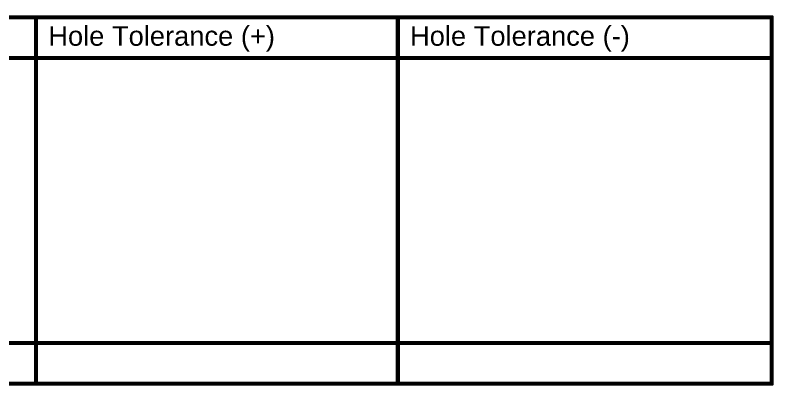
# Model space of a CAD drawing. Header units: inches. Extents: x 0 to 35.2, y -0.7 to 15.9.
# Drawn here: x 8.336 to 11.133, y 4.409 to 5.774 of the extents above; entities that cross this region are included whole.
import ezdxf

# ---------------------------------------------------------------- set-up
doc = ezdxf.new("R2010")
doc.units = ezdxf.units.IN
doc.header["$MEASUREMENT"] = 0
doc.layers.add('Drill Drawing', color=1, linetype='Continuous')
doc.styles.add('Arial', font='', dxfattribs={"height": 0.2})
doc.styles.get('Arial').set_extended_font_data('Arial')

msp = doc.modelspace()

# ---------------------------------------------------------------- linework, layer by layer
at = {"layer": 'Drill Drawing', "const_width": 0.015}
for points in [[(0.1045, 5.7665), (11.1254, 5.7665)], [(8.4132, 4.4165), (8.4132, 5.7665)], [(9.7468, 4.4165), (9.7468, 5.7665)], [(11.1254, 4.4165), (11.1254, 5.7665)], [(0.1045, 5.6165), (11.1254, 5.6165)], [(0.1045, 4.5665), (11.1254, 4.5665)], [(0.1045, 4.4165), (11.1254, 4.4165)]]:
    msp.add_lwpolyline(points, dxfattribs=at)
at = {"layer": 'Drill Drawing', "const_width": 0.0075}
for points in [[(8.4095, 5.7665, 1), (8.417, 5.7665, 1)], [(9.7431, 5.7665, 1), (9.7506, 5.7665, 1)], [(11.1217, 5.7665, 1), (11.1292, 5.7665, 1)], [(11.1217, 5.7665, 1), (11.1292, 5.7665, 1)], [(11.1217, 5.6165, 1), (11.1292, 5.6165, 1)], [(11.1217, 4.5665, 1), (11.1292, 4.5665, 1)], [(8.4095, 4.4165, 1), (8.417, 4.4165, 1)], [(9.7431, 4.4165, 1), (9.7506, 4.4165, 1)], [(11.1217, 4.4165, 1), (11.1292, 4.4165, 1)], [(11.1217, 4.4165, 1), (11.1292, 4.4165, 1)]]:
    msp.add_lwpolyline(points, format="xyb", close=True, dxfattribs=at)

# ---------------------------------------------------------------- texts
at = {"layer": 'Drill Drawing', "style": 'Arial'}
for s, p in [('Hole Tolerance (+)', (8.4582, 5.6615)), ('Hole Tolerance (-)', (9.7918, 5.6615))]:
    msp.add_text(s, height=0.072, dxfattribs=at).set_placement(p)

doc.saveas('drawing.dxf')
